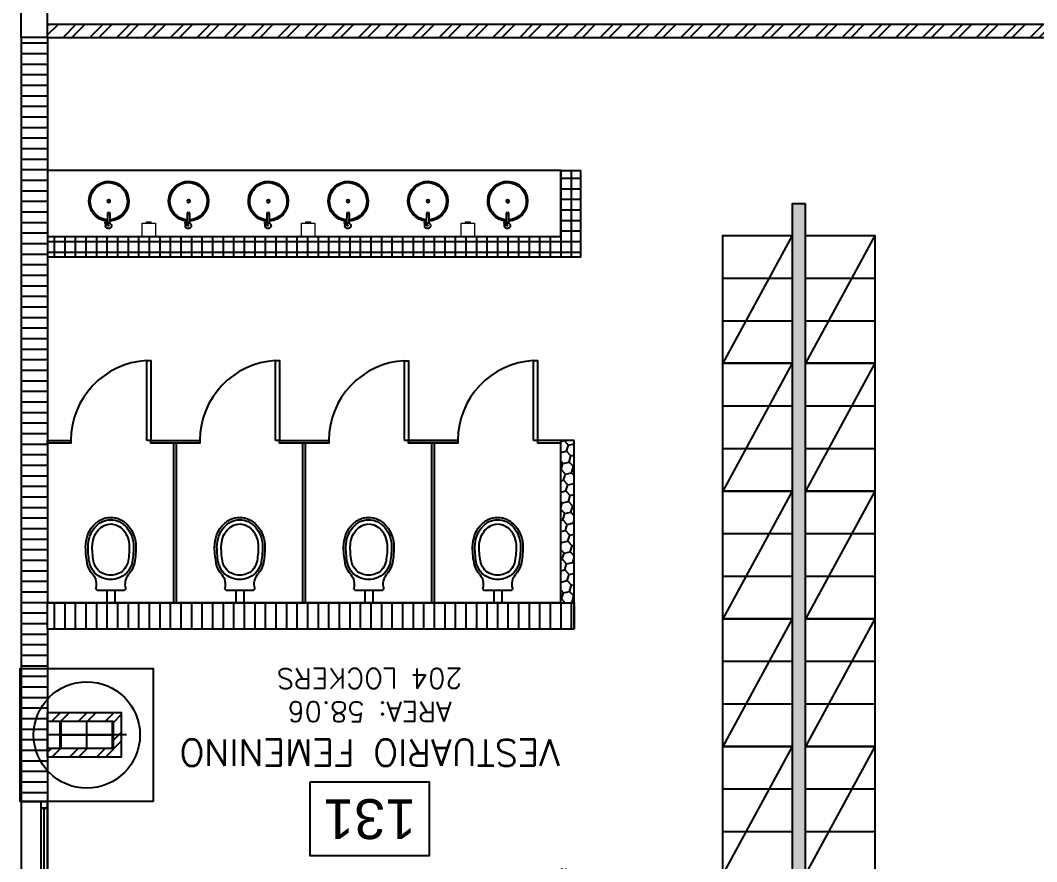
# Model space of a CAD drawing. Header units: millimetres. Extents: x 1478096 to 1808313, y 619971 to 762366.
# Drawn here: x 1524890 to 1532534, y 655871 to 662197 of the extents above; entities that cross this region are included whole.
import ezdxf

# ---------------------------------------------------------------- set-up
doc = ezdxf.new("R2010")
doc.units = ezdxf.units.MM
doc.header["$LTSCALE"] = 10
for name, color, linetype in [('0_Estructura', 251, 'Continuous'), ('A-HATCH-DURLOCK', 252, 'Continuous'), ('A-HATCH-MAMPOSTERIA', 104, 'Continuous'), ('AR-BAÑOS-ARTEF SANIT', 6, 'Continuous'), ('DC-ARQ-0 TEXTOS', 7, 'Continuous'), ('DC-ARQ-CARPINTERIAS', 7, 'Continuous'), ('DC-ARQ-CORDON', 210, 'Continuous'), ('DC-ARQ-EQUIP. SANITARIO', 40, 'Continuous'), ('DC-ARQ-LOCKERS', 7, 'Continuous'), ('DC-ARQ-MURO BLOQUE', 181, 'Continuous'), ('DC-ARQ-MURO LAD. CERÁMICO', 54, 'Continuous'), ('DC-ARQ-MURO SUPERBOARD', 2, 'Continuous'), ('DC-ARQ-PAINEL DURLOCK', 7, 'Continuous'), ('DC-ARQ-PAINEL KALIKAL', 21, 'Continuous')]:
    doc.layers.add(name, color=color, linetype=linetype)
doc.styles.get("Standard").update_dxf_attribs({"font": 'arial.ttf'})

# ---------------------------------------------------------------- blocks, each defined once
blk = doc.blocks.new('100')
at = {"layer": 'DC-ARQ-CARPINTERIAS'}
for p, q in [((1620.3868, 729.0549), (1619.3868, 729.0549)), ((1619.3868, 729.0549), (1619.3868, 728.8549)), ((1620.3868, 728.8549), (1620.3868, 729.0549)), ((1619.4368, 728.9049), (1619.3868, 728.9049)), ((1619.3868, 728.9049), (1619.3868, 728.8549)), ((1619.4368, 728.9049), (1620.3368, 728.9049)), ((1619.4368, 728.8549), (1619.4368, 728.9049)), ((1619.4368, 728.8549), (1619.4368, 728.9049)), ((1620.3368, 728.9049), (1620.3368, 728.8549)), ((1620.3368, 728.9049), (1620.3868, 728.9049)), ((1620.3368, 728.8549), (1620.3368, 728.9049)), ((1620.3868, 728.9049), (1620.3868, 728.8549)), ((1619.3868, 728.8549), (1619.4368, 728.8549)), ((1619.3868, 728.8549), (1620.3868, 728.8549)), ((1619.4368, 728.8799), (1620.3368, 728.8799)), ((1620.3368, 728.8549), (1619.4368, 728.8549)), ((1620.3868, 728.8549), (1620.3368, 728.8549))]:
    blk.add_line(p, q, dxfattribs=at)
blk = doc.blocks.new('Locker 12 puertas')
at = {"layer": 'DC-ARQ-LOCKERS'}
for p, q in [((0, -0.96), (0.522, 0)), ((0.522, -0.32), (0, -0.32)), ((0.522, -0.64), (0, -0.64)), ((0.522, -0.96), (0.0144, -0.96))]:
    blk.add_line(p, q, dxfattribs=at)
blk.add_lwpolyline([(0.522, 0), (0.522, -0.96), (0, -0.96), (0, 0)], close=True, dxfattribs=at)
blk = doc.blocks.new('RE-PLANTABASE(XREF)$0$Inodoro')
for p, q in [((626.1562, 117.8884), (626.3408, 117.8884)), ((626.2185, 117.8884), (626.2185, 117.7966)), ((626.2785, 117.8884), (626.2785, 117.7966))]:
    blk.add_line(p, q)
for points in [[(626.248, 118.4207, 0.114233), (626.1853, 118.4062, 0.103679), (626.1282, 118.3618, 0.091573), (626.091, 118.2967, 0.084524), (626.0772, 118.2158, 0.050698), (626.0903, 118.0871, 0.096685), (626.1295, 118.0185, 0.193549), (626.2485, 117.971, 0.193549), (626.3676, 118.0185, 0.096685), (626.4068, 118.0871, 0.050698), (626.4198, 118.2158, 0.084524), (626.406, 118.2967, 0.091573), (626.3688, 118.3618, 0.103679), (626.3118, 118.4062, 0.114233), (626.2491, 118.4207)], [(626.248, 118.3885, 0.114233), (626.1994, 118.3772, 0.103679), (626.1528, 118.341, 0.091573), (626.1214, 118.2861, 0.084532), (626.1094, 118.2158, 0.049852), (626.1214, 118.0956, 0.091573), (626.1528, 118.0407, 0.190851), (626.2485, 118.0032, 0.190851), (626.3442, 118.0407, 0.091573), (626.3757, 118.0956, 0.049852), (626.3876, 118.2158, 0.084532), (626.3757, 118.2861, 0.091573), (626.3442, 118.341, 0.103679), (626.2976, 118.3772, 0.114233), (626.2491, 118.3885)]]:
    blk.add_lwpolyline(points, format="xyb")
for centre, radius, start, end in [((626.2627, 118.2479), 0.1939, 116.06723, 139.74406), ((626.248, 118.278), 0.1605, 90, 116.06723), ((626.2491, 118.278), 0.1605, 63.93277, 90), ((626.2344, 118.2479), 0.1939, 40.25594, 63.93277), ((626.2856, 118.2285), 0.2241, 139.74406, 160.67263), ((626.2114, 118.2285), 0.2241, 19.32737, 40.25594), ((626.3217, 118.2158), 0.2623, 160.67263, 180), ((626.1753, 118.2158), 0.2623, 0, 19.32737), ((626.6972, 118.2155), 0.6378, 179.97395, 192.35967), ((625.7998, 118.2155), 0.6378, 347.64033, 0.02605), ((626.2856, 118.1532), 0.2241, 199.32737, 220.25594), ((626.2114, 118.1532), 0.2241, 319.74406, 340.67263), ((626.0194, 117.935), 0.1202, 345.84605, 37.60105), ((626.4776, 117.935), 0.1202, 142.39895, 194.15395), ((626.1558, 117.9084), 0.02, 188.04875, 271.25464), ((626.3413, 117.9084), 0.02, 268.74536, 351.95125)]:
    blk.add_arc(centre, radius, start, end)
blk = doc.blocks.new('BB-PM01$0$Baño Jabonera')
at = {"layer": 'AR-BAÑOS-ARTEF SANIT', "lineweight": 0}
for p, q in [((-0.1092, 0.0174), (-0.1047, 0.0174)), ((-0.1092, -0.0079), (-0.1047, -0.0079))]:
    blk.add_line(p, q, dxfattribs=at)
for points in [[(-0.1092, -0.0117), (-0.1133, -0.0117), (-0.1133, 0.0229), (-0.1092, 0.0229)], [(-0.1047, 0.0556), (-0.0047, 0.0556), (-0.0047, -0.0444), (-0.1047, -0.0444)]]:
    blk.add_lwpolyline(points, close=True, dxfattribs=at)
blk = doc.blocks.new('RE-PLANTABASE(XREF)$0$Bacha de baño 2 pl')
at = {"layer": 'DC-ARQ-EQUIP. SANITARIO'}
for p, q in [((-0.0036, -0.1597), (-0.0243, -0.1758)), ((-0.0243, -0.1883), (0.0039, -0.1612)), ((-0.0243, -0.1758), (-0.0243, -0.1883)), ((-0.0096, -0.256), (-0.0096, -0.1791)), ((0.0107, -0.1791), (0.0107, -0.256)), ((0.0107, -0.2433), (-0.0096, -0.2433)), ((0.0107, -0.256), (-0.0096, -0.256)), ((0.0107, -0.256), (-0.0096, -0.256))]:
    blk.add_line(p, q, dxfattribs=at)
at = {"layer": 'DC-ARQ-EQUIP. SANITARIO', "color": 252}
blk.add_circle((0, -0.3438), 0.0113, dxfattribs=at)
at = {"layer": 'DC-ARQ-EQUIP. SANITARIO'}
for centre, radius, start, end in [((0.0006, -0.1597), 0.0219, 297.52089, 211.24322), ((0, -0.3438), 0.15, 93.65459, 85.91977), ((0, -0.3438), 0.14, 93.91603, 85.62778), ((0.0006, -0.1597), 0.0219, 232.78732, 242.47911), ((0.0006, -0.1597), 0.0219, 242.47911, 297.52089), ((-0.0015, -0.1689), 0.00944, 54.74702, 102.62448)]:
    blk.add_arc(centre, radius, start, end, dxfattribs=at)

msp = doc.modelspace()

# ---------------------------------------------------------------- hatches: boundary and pattern name
at = {"layer": '0_Estructura'}
h = msp.add_hatch(dxfattribs=at)
h.set_pattern_fill('ANSI31', color=256, scale=2, angle=-90, style=0)
h.set_pattern_definition([(315, (2596344.775, 6150464.012), (4.4901280605, 4.4901280605), [])])
h.paths.add_polyline_path([(1525189.09, 656724.127), (1525189.09, 656924.127), (1525195.39, 656924.127), (1525195.39, 656724.127)])
h.paths.add_polyline_path([(1525582.79, 656724.127), (1525582.79, 656924.127), (1525589.09, 656924.127), (1525589.09, 656724.127)])
h.paths.add_polyline_path([(1525195.39, 656821.727), (1525195.39, 656826.527), (1525582.79, 656826.527), (1525582.79, 656821.727)])
at = {"layer": 'A-HATCH-DURLOCK'}
h = msp.add_hatch(dxfattribs=at)
h.set_pattern_fill('ANSI32', color=256, scale=15, angle=180)
h.set_pattern_definition([(225, (3172020.15, 1376323.11), (101.027881, -101.027881), []), (225, (3171952.8, 1376323.11), (101.027881, -101.027881), [])])
h.paths.add_polyline_path([(1525095.031, 662168.17), (1525095.031, 662068.17), (1539810.019, 662068.17), (1539810.019, 662168.17)])
h = msp.add_hatch(color=256, dxfattribs=at)
h.paths.add_polyline_path([(1530695.029, 648718.18), (1530795.027, 648718.179), (1530795.027, 654618.174), (1530695.029, 654618.174)])
h.paths.add_polyline_path([(1530694.802, 654818.174), (1530794.8, 654818.174), (1530794.8, 660818.174), (1530694.802, 660818.174)])
h = msp.add_hatch(dxfattribs=at)
h.set_pattern_fill('ANSI32', color=256, scale=15, angle=180)
h.set_pattern_definition([(225, (3172020.15, 1376317.24), (101.027881, -101.027881), []), (225, (3171952.8, 1376317.24), (101.027881, -101.027881), [])])
h.paths.add_polyline_path([(1525651.76, 656659.127), (1525651.76, 656989.127), (1525095.031, 656989.127), (1525095.031, 656924.127), (1525586.76, 656924.127), (1525586.76, 656724.127), (1525095.031, 656724.127), (1525095.031, 656659.127)])
at = {"layer": 'A-HATCH-MAMPOSTERIA'}
h = msp.add_hatch(dxfattribs=at)
h.set_pattern_fill('ANSI31', color=256, scale=25, angle=315, style=0)
h.set_pattern_definition([(360, (3172020.15, 1376323.11), (2e-14, 79.375), [])])
h.paths.add_polyline_path([(1525095.031, 662068.17), (1524895.021, 662068.17), (1524895.031, 656324.128), (1525095.031, 656324.128), (1525095.031, 657618.176), (1525095.028, 657618.176), (1525095.028, 657818.176)])
h = msp.add_hatch(dxfattribs=at)
h.set_pattern_fill('ANSI37', color=256, scale=25, angle=405, style=0)
h.set_pattern_definition([(90, (795928.77, 1786547.9), (-79.3749994, 3e-14), []), (180, (795928.77, 1786547.9), (-3e-14, -79.3749994), [])])
h.paths.add_polyline_path([(1525095.021, 660418.214), (1529104.993, 660418.17), (1529104.993, 661068.17), (1528955.014, 661068.17), (1528955.014, 660568.17), (1525095.031, 660568.17)])
h = msp.add_hatch(dxfattribs=at)
h.set_pattern_fill('HONEY', color=256, scale=15, angle=372.965419, style=0)
h.set_pattern_definition([(12.965419, (795928.77, 1786547.9), (60.36252, 56.2208861), [47.625, -95.25]), (132.965419, (795928.77, 1786547.9), (-78.8699756, 24.1650327), [47.625, -95.25]), (72.965419, (795928.77, 1786547.9), (-18.5074556, 80.3859188), [-95.25, 47.625])])
h.paths.add_polyline_path([(1528955.018, 655818.178), (1529055.022, 655818.178), (1529055.022, 654818.17), (1528955.031, 654818.17)])
h.paths.add_polyline_path([(1528954.993, 659038.217), (1529054.997, 659038.217), (1529054.997, 657818.217), (1528954.993, 657818.217)])
h = msp.add_hatch(dxfattribs=at)
h.set_pattern_fill('ANSI31', color=256, scale=25, angle=585, style=0)
h.set_pattern_definition([(270, (795928.77, 1786547.9), (79.375, -4e-14), [])])
h.paths.add_polyline_path([(1529055, 657618.217), (1525095.028, 657618.217), (1525095.028, 657818.176), (1529055, 657818.176)])

# ---------------------------------------------------------------- linework, layer by layer
at = {"layer": '0_Estructura'}
for p, q in [((1525389.09, 656719.616), (1525389.09, 656928.637)), ((1525689.09, 656824.127), (1525089.09, 656824.127))]:
    msp.add_line(p, q, dxfattribs=at)
for points in [[(1525889.541, 656324.128), (1524889.541, 656324.128), (1524889.541, 657324.128), (1525889.541, 657324.128)], [(1525189.09, 656724.127), (1525189.09, 656924.127), (1525195.39, 656924.127), (1525195.39, 656724.127)], [(1525582.79, 656724.127), (1525582.79, 656924.127), (1525589.09, 656924.127), (1525589.09, 656724.127)], [(1525195.39, 656821.727), (1525195.39, 656826.527), (1525582.79, 656826.527), (1525582.79, 656821.727)]]:
    msp.add_lwpolyline(points, close=True, dxfattribs=at)
msp.add_circle((1525389.541, 656824.128), 400, dxfattribs=at)
at = {"layer": 'A-HATCH-MAMPOSTERIA'}
msp.add_lwpolyline([(1529055, 657618.217), (1525095.028, 657618.217), (1525095.028, 657818.176), (1529055, 657818.176)], close=True, dxfattribs=at)
at = {"layer": 'DC-ARQ-0 TEXTOS'}
msp.add_lwpolyline([(1527067.15, 656468.196), (1527067.15, 655918.196), (1527967.15, 655918.196), (1527967.15, 656468.196)], close=True, dxfattribs=at)
at = {"layer": 'DC-ARQ-CORDON'}
for p, q in [((1524895.031, 662068.17), (1524895.024, 663826.451)), ((1525095.031, 662068.17), (1525095.024, 663826.451))]:
    msp.add_line(p, q, dxfattribs=at)
at = {"layer": 'DC-ARQ-EQUIP. SANITARIO'}
msp.add_line((1528955.014, 661068.17), (1525095.031, 661068.17), dxfattribs=at)
at = {"layer": 'DC-ARQ-MURO BLOQUE'}
for p, q in [((1525095.031, 662168.17), (1543295.007, 662168.17)), ((1525095.031, 662068.17), (1543295.007, 662068.17))]:
    msp.add_line(p, q, dxfattribs=at)
at = {"layer": 'DC-ARQ-MURO LAD. CERÁMICO'}
for p, q in [((1524895.021, 662068.17), (1524895.031, 656324.128)), ((1525095.031, 662068.17), (1524895.031, 662068.17)), ((1525095.031, 662068.17), (1525095.031, 657818.176)), ((1528955.014, 660568.17), (1528955.014, 661068.17)), ((1528955.014, 661068.17), (1529105.014, 661068.17)), ((1528954.997, 657818.217), (1528954.993, 659038.217)), ((1529054.997, 657818.217), (1529054.993, 659038.217)), ((1528954.997, 657818.216), (1525095.028, 657818.176)), ((1529055, 657618.217), (1529054.997, 657818.217)), ((1529055, 657618.217), (1525095.031, 657618.176)), ((1525095.031, 657618.176), (1525095.031, 656324.128)), ((1524895.031, 656324.128), (1525095.031, 656324.128))]:
    msp.add_line(p, q, dxfattribs=at)
for points in [[(1528955.014, 660568.17), (1525095.031, 660568.17), (1525095.031, 660418.17), (1529104.993, 660418.17), (1529105.014, 661068.17)], [(1529054.997, 659038.217), (1528954.997, 659038.217)]]:
    msp.add_lwpolyline(points, dxfattribs=at)
at = {"layer": 'DC-ARQ-PAINEL DURLOCK'}
msp.add_line((1525095.031, 656659.127), (1525095.031, 656989.127), dxfattribs=at)
msp.add_lwpolyline([(1530795.029, 660818.174), (1530695.031, 660818.174), (1530695.031, 654818.174), (1530795.029, 654818.174)], close=True, dxfattribs=at)
for points in [[(1525095.031, 656659.127), (1525651.76, 656659.127), (1525651.76, 656989.127), (1525095.031, 656989.127)], [(1525095.031, 656724.127), (1525586.76, 656724.127), (1525586.76, 656924.127), (1525095.031, 656924.127)]]:
    msp.add_lwpolyline(points, dxfattribs=at)
at = {"layer": 'DC-ARQ-PAINEL KALIKAL'}
for p, q in [((1528180.071, 659038.209), (1527810.03, 659038.205)), ((1528954.993, 659038.217), (1528780.071, 659038.215)), ((1526045, 657818.235), (1526044.996, 659018.188)), ((1526065.041, 657818.235), (1526065.039, 659018.19)), ((1527015.041, 657818.201), (1527015.037, 659018.154)), ((1527035.082, 657818.201), (1527035.08, 659018.156)), ((1528180.071, 659018.209), (1527810.031, 659018.205)), ((1527985.082, 657818.242), (1527985.078, 659018.195)), ((1528005.123, 657818.242), (1528005.121, 659018.197)), ((1528954.993, 659018.794), (1528780.072, 659018.792))]:
    msp.add_line(p, q, dxfattribs=at)
for points in [[(1525839.949, 659038.207), (1525839.949, 659638.207), (1525869.949, 659638.207), (1525869.949, 659038.207)], [(1526809.989, 659038.211), (1526809.989, 659638.211), (1526839.989, 659638.211), (1526839.989, 659038.211)], [(1527780.03, 659038.177), (1527780.03, 659638.177), (1527810.03, 659638.177), (1527810.03, 659038.177)], [(1528750.071, 659038.218), (1528750.071, 659638.218), (1528780.071, 659638.218), (1528780.071, 659038.218)], [(1525094.994, 659038.178), (1525269.944, 659038.18), (1525269.944, 659018.18), (1525094.994, 659018.178)], [(1525869.949, 659038.198), (1526239.989, 659038.202), (1526239.99, 659018.202), (1525869.949, 659018.198)], [(1526839.989, 659038.164), (1527210.03, 659038.168), (1527210.03, 659018.168), (1526839.99, 659018.164)], [(1527810.03, 659038.205), (1528180.071, 659038.209), (1528180.071, 659018.209), (1527810.031, 659018.205)]]:
    msp.add_lwpolyline(points, close=True, dxfattribs=at)
for points in [[(1527810.03, 659038.218), (1527810.031, 659018.209)], [(1528180.071, 659038.218), (1528180.071, 659018.209)], [(1528780.071, 659038.215), (1528780.072, 659018.792)]]:
    msp.add_lwpolyline(points, dxfattribs=at)
for centre in [(1525871.348, 659037.628, 0), (1526841.389, 659037.631, 0), (1527811.43, 659037.597), (1528781.471, 659037.638, 0)]:
    msp.add_arc(centre, 601.4, 92.9928407, 179.9447601, dxfattribs=at)

# ---------------------------------------------------------------- block references
at = {"layer": 'AR-BAÑOS-ARTEF SANIT', "ltscale": 200, "xscale": 1000, "yscale": 1000, "zscale": 1000, "rotation": 269.9999910354582}
for p in [(1525849.434, 660568.17, 0), (1527049.434, 660568.17, 0), (1528249.434, 660568.17, 0)]:
    msp.add_blockref('BB-PM01$0$Baño Jabonera', p, dxfattribs=at)
at = {"layer": 'DC-ARQ-EQUIP. SANITARIO', "xscale": -1000, "yscale": 1000, "zscale": 1000, "rotation": 179.2696415165687}
for p in [(1525550.632, 660493.17, 0), (1526150.632, 660493.17, 0), (1526750.632, 660493.17, 0), (1527350.632, 660493.17, 0), (1527950.632, 660493.17, 0), (1528550.632, 660493.17, 0)]:
    msp.add_blockref('RE-PLANTABASE(XREF)$0$Bacha de baño 2 pl', p, dxfattribs=at)
at = {"layer": 'DC-ARQ-EQUIP. SANITARIO', "xscale": -1000, "yscale": 1000, "zscale": 1000}
for p in [(2151818.521, 540021.635, 0), (2152788.562, 540021.605, 0), (2153758.603, 540021.604, 0), (2154728.644, 540021.645, 0)]:
    msp.add_blockref('RE-PLANTABASE(XREF)$0$Inodoro', p, dxfattribs=at)
at = {"layer": 'DC-ARQ-LOCKERS', "xscale": 1000, "yscale": 1000, "zscale": 1000, "rotation": 180.000038960249}
for p in [(1530695.03, 659618.176), (1530695.031, 658658.176), (1530695.031, 657698.176), (1531317.031, 657698.177), (1530695.031, 656738.176), (1531317.031, 656738.177), (1530695.03, 655778.176), (1531317.03, 655778.177)]:
    msp.add_blockref('Locker 12 puertas', p, dxfattribs=at)
at = {"layer": 'DC-ARQ-LOCKERS', "color": 8, "xscale": 1000, "yscale": 1000, "zscale": 1000, "rotation": 180.000038960249}
for p in [(1531317.03, 659618.177), (1531317.031, 658658.177)]:
    msp.add_blockref('Locker 12 puertas', p, dxfattribs=at)
at = {"layer": 'DC-ARQ-MURO SUPERBOARD', "xscale": 1000, "yscale": 1000, "zscale": 1000, "rotation": 90}
msp.add_blockref('100', (2253949.974, -964062.648), dxfattribs=at)

# ---------------------------------------------------------------- texts
at = {"layer": 'DC-ARQ-0 TEXTOS', "attachment_point": 5, "rotation": 180}
for s, insert, char_height, width in [('{\\Fromans|c0;VESTUARIO FEMENINO\\P\\H0.75x;AREA: 58.06\\P204 LOCKERS}', (1527517.15, 656957.256), 200, 3964.44731), ('131', (1527517.15, 656193.196), 300, 801.45132)]:
    msp.add_mtext(s, dxfattribs=dict(at, insert=insert, char_height=char_height, width=width))

doc.saveas('drawing.dxf')
